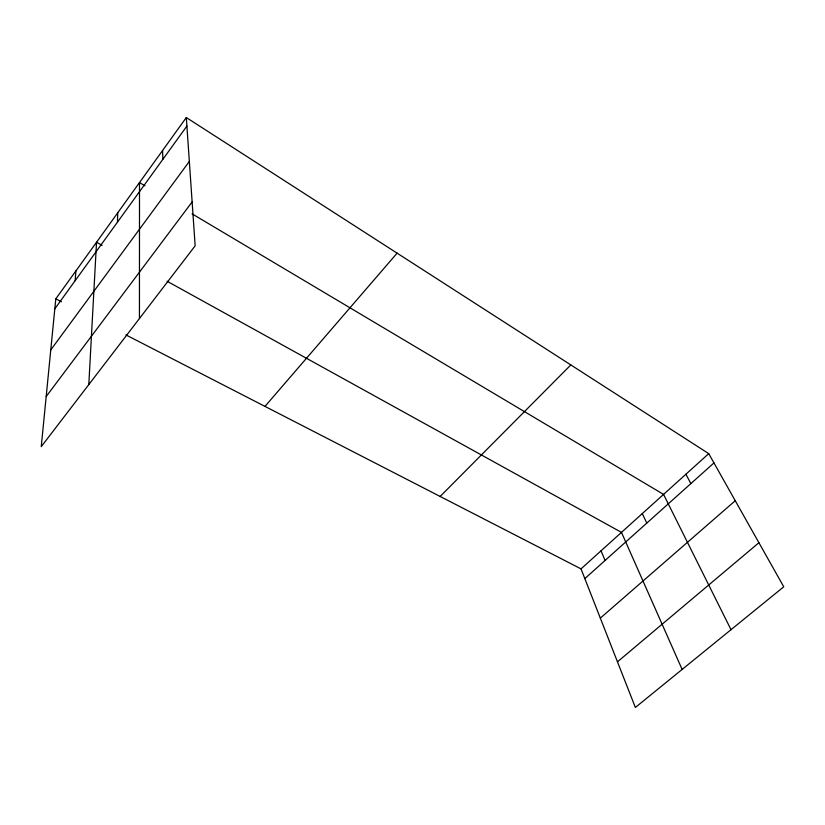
<?xml version="1.0" encoding="UTF-8"?>
<svg xmlns="http://www.w3.org/2000/svg" width="825" height="825" viewBox="0 0 825 825"><rect width="100%" height="100%" fill="white"/><g stroke="black" fill="none" stroke-linecap="round" stroke-linejoin="round"><path stroke-width="1.24" d="M139.435 318.543L139.507 182.562L144.994 185.821M117.47 222.142L117.738 212.809M88.801 384.615L96.535 242.251L102.125 245.345M75.147 280.696L75.9 270.92M186.316 117.532L55.801 298.846L41.25 446.655L195.154 245.829L186.316 117.532L708.727 453.647L783.75 586.802L635.363 707.468L581.017 568.879L125.936 334.909M54.821 308.818L186.904 126.07M50.768 349.913L189.338 161.422M46.179 396.557L192.132 201.908M264.99 406.395L397.103 253.151M440.158 496.454L570.828 364.928M581.017 568.879L708.727 453.647M584.832 578.603L713.955 462.928M600.332 618.121L735.25 500.734M617.471 661.825L758.917 542.726M55.801 298.846L61.493 301.775M167.042 281.222L621.472 532.373L682.131 669.446M192.132 213.871L663.558 494.402L731.012 629.692M685.905 474.241L690.876 483.615M642.304 513.573L646.779 523.112M601.043 550.801L605.076 560.474M162.577 150.511L162.865 159.328"/></g></svg>
